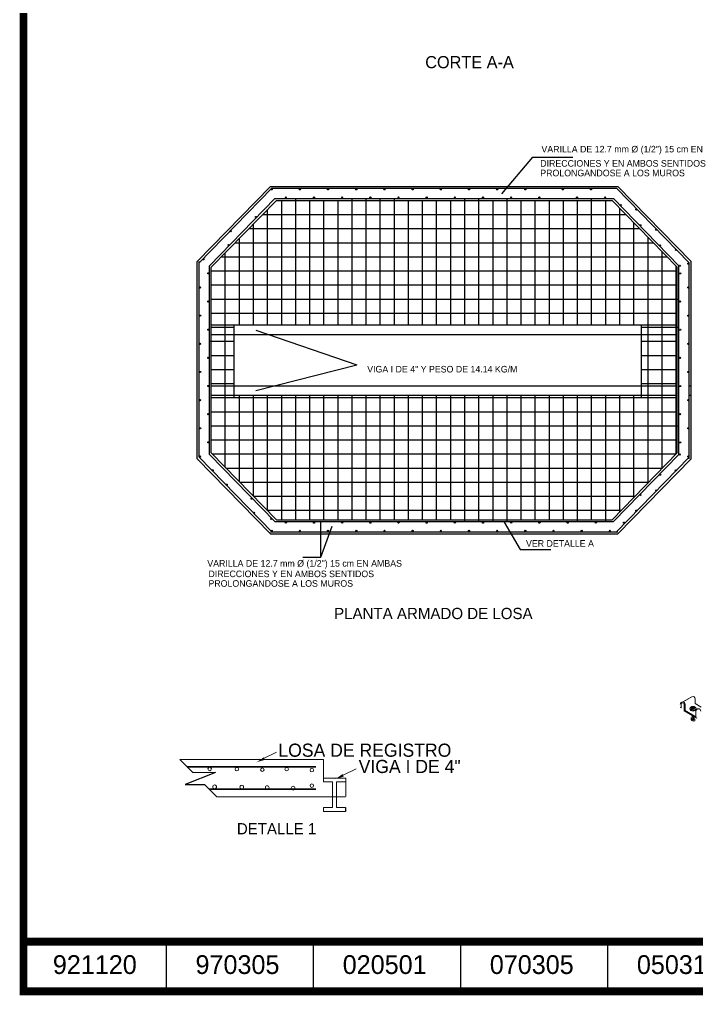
# Model space of a CAD drawing. Header units: centimetres. Extents: x 899 to 9389, y -5819 to 1299.
# Drawn here: x 3101 to 3821, y -4000 to -2961 of the extents above; entities that cross this region are included whole.
import ezdxf
from ezdxf.enums import TextEntityAlignment as Align

# ---------------------------------------------------------------- set-up
doc = ezdxf.new("R2010")
doc.units = ezdxf.units.CM
doc.header["$LTSCALE"] = 10
doc.header["$MEASUREMENT"] = 0
doc.layers.get('0').update_dxf_attribs({"linetype": 'CONTINUOUS'})
for name, color, linetype in [('DIM', 7, 'CONTINUOUS'), ('MARCO', 7, 'CONTINUOUS'), ('REGISTRO', 1, 'CONTINUOUS'), ('TEXTOS', 7, 'CONTINUOUS'), ('VARILLAS', 30, 'CONTINUOUS')]:
    doc.layers.add(name, color=color, linetype=linetype)
doc.layers.add('VIGAS', color=7, linetype='CONTINUOUS', true_color=0x53dfa5)
doc.styles.get("Standard").update_dxf_attribs({"font": ''})
doc.styles.add('Zurich', font='')
doc.styles.get('Standard').set_extended_font_data('Zurich Ex BT')
doc.styles.get('Zurich').set_extended_font_data('Zurich Ex BT')
doc.dimstyles.get("Standard").update_dxf_attribs({"dimtxt": 9, "dimasz": 2, "dimexe": 2, "dimexo": 2, "dimgap": 0.09, "dimtad": 0, "dimtih": 1, "dimtoh": 1, "dimzin": 0, "dimdsep": 46, "dimtxsty": 'Standard', "dimcen": 0.09, "dimadec": 0, "dimazin": 0, "dimtfac": 1, "dimtofl": 0, "dimtmove": 0, "dimatfit": 3, "dimfxl": 0, "dimtolj": 1, "dimtzin": 0, "dimarcsym": 0})

# ---------------------------------------------------------------- blocks, each defined once
blk = doc.blocks.new('Marco-Reg')
at = {"layer": 'MARCO', "linetype": 'Continuous'}
for p, q in [((3256.7, -3942.9), (3256.7, -3995.8)), ((3413.3, -3942.9), (3413.3, -3995.8)), ((3569.9, -3942.9), (3569.9, -3995.8)), ((3726.6, -3942.9), (3726.6, -3995.8))]:
    blk.add_line(p, q, dxfattribs=at)
at = {"layer": 'MARCO', "linetype": 'Continuous', "const_width": 8.49}
blk.add_lwpolyline([(6379.1, -3995.8), (6379.1, -1877.2), (3104.8, -1877.2), (3104.8, -3995.8)], close=True, dxfattribs=at)
blk.add_lwpolyline([(5611.6, -3942.9), (3104.8, -3942.9)], dxfattribs=at)
at = {"layer": 'TEXTOS'}
for s, p in [('921120', (3180.7, -3977.2)), ('970305', (3332.6, -3977.2)), ('020501', (3489.3, -3977.2)), ('070305', (3645.9, -3977.2)), ('050311', (3802.5, -3977.2))]:
    blk.add_text(s, height=20.02, dxfattribs=at).set_placement(p, align=Align.CENTER)

msp = doc.modelspace()

# ---------------------------------------------------------------- linework, layer by layer
at = {"color": 7, "lineweight": 5}
for p, q in [((3806.649, -3687.471), (3816.369, -3681.859)), ((3807.126, -3687.195), (3816.369, -3681.859)), ((3826.291, -3692.916), (3819.986, -3689.276)), ((3804.957, -3693.868), (3804.08, -3693.362)), ((3821.624, -3704.762), (3808.34, -3697.093)), ((3820.747, -3703.243), (3809.218, -3696.587))]:
    msp.add_line(p, q, dxfattribs=at)
at = {"lineweight": 5}
for p, q in [((3819.986, -3689.276), (3819.986, -3684.143)), ((3804.957, -3693.868), (3804.957, -3689.978)), ((3808.34, -3697.093), (3808.34, -3689.978)), ((3809.218, -3696.587), (3809.218, -3689.978)), ((3815.45, -3693.325), (3816.587, -3692.756)), ((3815.45, -3694.829), (3815.45, -3693.325)), ((3815.45, -3693.325), (3816.202, -3694.453)), ((3815.45, -3694.829), (3816.202, -3695.957)), ((3816.202, -3695.957), (3816.202, -3694.453)), ((3816.202, -3694.453), (3817.831, -3695.079)), ((3816.202, -3695.957), (3817.831, -3696.583)), ((3816.582, -3693.795), (3816.582, -3692.667)), ((3816.582, -3693.795), (3816.582, -3693.854)), ((3817.831, -3695.079), (3819.585, -3694.578)), ((3817.831, -3696.583), (3817.831, -3695.079)), ((3817.831, -3696.583), (3819.585, -3696.082)), ((3818.078, -3693.982), (3818.078, -3692.854)), ((3818.078, -3693.021), (3818.745, -3693.177)), ((3818.745, -3693.177), (3819.585, -3694.578)), ((3819.585, -3696.082), (3819.585, -3694.578)), ((3820.747, -3703.243), (3820.747, -3697.141)), ((3815.45, -3704.713), (3816.587, -3704.145)), ((3815.45, -3706.217), (3815.45, -3704.713)), ((3815.45, -3704.713), (3816.202, -3705.841)), ((3815.45, -3706.217), (3816.202, -3707.345)), ((3816.202, -3707.345), (3816.202, -3705.841)), ((3816.202, -3705.841), (3817.831, -3706.468)), ((3816.202, -3707.345), (3817.831, -3707.972)), ((3816.582, -3701.851), (3816.582, -3705.242)), ((3816.582, -3705.184), (3816.582, -3704.056)), ((3817.831, -3706.468), (3819.585, -3705.966)), ((3817.831, -3707.972), (3817.831, -3706.468)), ((3817.831, -3707.972), (3819.585, -3707.47)), ((3818.078, -3702.715), (3818.078, -3705.371)), ((3818.078, -3705.371), (3818.078, -3704.243)), ((3818.078, -3704.409), (3818.745, -3704.566)), ((3818.745, -3704.566), (3819.585, -3705.966)), ((3819.585, -3707.47), (3819.585, -3705.966)), ((3360.412, -3747.771), (3374.254, -3741.106)), ((3424.287, -3748.672), (3271.305, -3748.672)), ((3445.113, -3765.589), (3459.072, -3758.868))]:
    msp.add_line(p, q, dxfattribs=at)
msp.add_line((3285.396, -3762.762), (3285.163, -3762.762))
for centre, radius, start, end in [((3806.649, -3690.041), 2.57, 1.397181, 178.602819), ((3806.649, -3690.041), 1.693, 2.121096, 177.878904), ((3817.417, -3684.206), 2.57, 1.397181, 114.061192), ((3823.316, -3697.204), 2.57, 1.397181, 178.602819)]:
    msp.add_arc(centre, radius, start, end, dxfattribs=at)
for centre, major_axis, ratio in [((3817.643, -3694.703), (-3.321, 0), 0.73584906), ((3817.33, -3692.761), (-0.748, 0.094), 0.55755948)]:
    msp.add_ellipse(centre, major_axis=major_axis, ratio=ratio, dxfattribs=at)
for centre, major_axis, ratio, start_param, end_param in [((3817.33, -3692.918), (-0.748, 0.094), 0.55755948, 0, 3.28075749), ((3817.33, -3693.124), (-0.748, 0.094), 0.55755948, 0, 3.28075749), ((3817.33, -3693.33), (-0.748, 0.094), 0.55755948, 0, 3.28075749), ((3817.33, -3693.536), (-0.748, 0.094), 0.55755948, 0, 3.28075749), ((3817.33, -3693.742), (-0.748, 0.094), 0.55755948, 0, 3.28075749), ((3817.33, -3693.742), (-0.748, 0.094), 0.55755948, 0, 3.28075749), ((3817.33, -3693.889), (-0.748, 0.094), 0.55755948, 0, 3.28075749), ((3817.33, -3705.277), (-0.748, 0.094), 0.55755948, 0, 3.28075749), ((3817.396, -3703.043), (0.768, 0.495), 0.58332524, 2.91134552, 5.33403142), ((3817.396, -3703.162), (0.768, 0.495), 0.58332524, 2.91134552, 5.33403142), ((3817.396, -3703.299), (0.768, 0.495), 0.58332524, 2.91134552, 5.33403142), ((3817.396, -3703.419), (0.768, 0.495), 0.58332524, 2.91134552, 5.33403142)]:
    msp.add_ellipse(centre, major_axis=major_axis, ratio=ratio, start_param=start_param, end_param=end_param, dxfattribs=at)
for points in [[(3361.81, -3749.103), (3360.52, -3746.424), (3353.129, -3751.633)], [(3445.757, -3766.928), (3444.468, -3764.25), (3437.077, -3769.458)]]:
    msp.add_solid(points, dxfattribs=at)
at = {"layer": 'REGISTRO'}
for p, q in [((3289.662, -3218.394), (3367.662, -3138.394)), ((3367.662, -3138.394), (3737.662, -3138.394)), ((3815.662, -3218.394), (3737.662, -3138.394)), ((3304.662, -3224.496), (3373.987, -3153.394)), ((3373.987, -3153.394), (3731.338, -3153.394)), ((3800.662, -3224.496), (3731.338, -3153.394)), ((3289.662, -3428.394), (3289.662, -3218.394)), ((3815.662, -3428.394), (3815.662, -3218.394)), ((3304.662, -3422.292), (3304.662, -3224.496)), ((3799.662, -3423.317), (3799.662, -3223.471)), ((3800.662, -3422.292), (3800.662, -3224.496)), ((3289.662, -3428.394), (3367.662, -3508.394)), ((3304.662, -3422.292), (3373.987, -3493.394)), ((3800.662, -3422.292), (3731.338, -3493.394)), ((3815.662, -3428.394), (3737.662, -3508.394)), ((3373.987, -3493.394), (3731.338, -3493.394)), ((3367.662, -3508.394), (3737.662, -3508.394)), ((3271.305, -3748.672), (3285.163, -3762.762)), ((3309.375, -3762.762), (3276.737, -3775.42)), ((3276.737, -3775.42), (3297.611, -3775.42)), ((3297.611, -3775.42), (3310.643, -3788.672))]:
    msp.add_line(p, q, dxfattribs=at)
at = {"layer": 'REGISTRO', "lineweight": 5}
for p, q in [((3271.305, -3748.672), (3424.287, -3748.672)), ((3424.287, -3748.672), (3424.287, -3772.474)), ((3285.396, -3762.762), (3309.375, -3762.762)), ((3448.09, -3788.18), (3448.09, -3768.507)), ((3310.643, -3788.672), (3447.758, -3788.672))]:
    msp.add_line(p, q, dxfattribs=at)
at = {"layer": 'TEXTOS', "lineweight": 5}
msp.add_line((3629.283, -3151.483), (3632.807, -3151.483), dxfattribs=at)
at = {"layer": 'TEXTOS'}
for p, q in [((3304.662, -3285.894), (3800.662, -3285.894)), ((3328.634, -3285.894), (3328.634, -3363.394)), ((3762.281, -3285.894), (3762.281, -3363.394)), ((3304.662, -3296.054), (3799.662, -3296.054)), ((3304.662, -3350.734), (3799.662, -3350.734)), ((3813.662, -3350.734), (3815.662, -3350.734)), ((3304.662, -3360.894), (3799.662, -3360.894)), ((3813.662, -3360.894), (3815.662, -3360.894))]:
    msp.add_line(p, q, dxfattribs=at)
at = {"layer": 'VARILLAS'}
for p, q in [((3291.662, -3219.924), (3369.204, -3140.394)), ((3369.204, -3140.394), (3736.121, -3140.394)), ((3813.662, -3219.924), (3736.121, -3140.394)), ((3302.662, -3222.966), (3372.446, -3151.394)), ((3372.446, -3151.394), (3732.879, -3151.394)), ((3379.662, -3285.894), (3379.662, -3153.394)), ((3394.662, -3285.894), (3394.662, -3151.394)), ((3409.662, -3258.394), (3409.662, -3153.394)), ((3424.662, -3258.394), (3424.662, -3153.394)), ((3439.662, -3258.394), (3439.662, -3153.394)), ((3454.662, -3285.894), (3454.662, -3151.394)), ((3454.662, -3285.894), (3454.662, -3151.394)), ((3469.662, -3285.894), (3469.662, -3151.394)), ((3484.662, -3285.894), (3484.662, -3151.394)), ((3499.662, -3285.894), (3499.662, -3151.394)), ((3514.662, -3285.894), (3514.662, -3153.394)), ((3529.662, -3285.894), (3529.662, -3153.394)), ((3544.662, -3285.894), (3544.662, -3153.394)), ((3559.662, -3285.894), (3559.662, -3153.394)), ((3574.662, -3285.894), (3574.662, -3151.394)), ((3589.662, -3285.894), (3589.662, -3151.394)), ((3604.662, -3285.894), (3604.662, -3153.394)), ((3619.662, -3285.894), (3619.662, -3151.394)), ((3634.662, -3285.894), (3634.662, -3153.394)), ((3649.662, -3285.894), (3649.662, -3153.394)), ((3664.662, -3285.894), (3664.662, -3153.394)), ((3679.662, -3285.894), (3679.662, -3153.394)), ((3694.662, -3285.894), (3694.662, -3153.394)), ((3709.662, -3285.894), (3709.662, -3151.394)), ((3724.662, -3285.894), (3724.662, -3153.394)), ((3802.662, -3222.966), (3732.879, -3151.394)), ((3359.362, -3168.394), (3745.963, -3168.394)), ((3364.662, -3285.894), (3364.662, -3162.958)), ((3739.662, -3285.894), (3739.662, -3161.932)), ((3349.662, -3285.894), (3349.662, -3178.343)), ((3754.662, -3285.894), (3754.662, -3177.317)), ((3344.737, -3183.394), (3760.588, -3183.394)), ((3330.112, -3198.394), (3775.213, -3198.394)), ((3334.662, -3285.894), (3334.662, -3193.727)), ((3769.662, -3454.087), (3769.662, -3192.701)), ((3319.662, -3437.676), (3319.662, -3209.112)), ((3784.662, -3438.702), (3784.662, -3208.086)), ((3291.662, -3426.864), (3291.662, -3218.394)), ((3315.487, -3213.394), (3395.274, -3213.394)), ((3394.662, -3213.394), (3789.838, -3213.394)), ((3813.662, -3428.394), (3813.662, -3219.924)), ((3302.662, -3423.822), (3302.662, -3222.966)), ((3304.662, -3228.394), (3395.274, -3228.394)), ((3394.662, -3228.394), (3800.662, -3228.394)), ((3802.662, -3423.822), (3802.662, -3222.966)), ((3304.662, -3243.394), (3395.274, -3243.394)), ((3394.662, -3243.394), (3800.662, -3243.394)), ((3409.662, -3285.894), (3409.662, -3251.662)), ((3424.662, -3285.894), (3424.662, -3251.662)), ((3439.662, -3285.894), (3439.662, -3251.662)), ((3304.662, -3258.394), (3802.662, -3258.394)), ((3304.662, -3273.394), (3800.662, -3273.394)), ((3304.662, -3288.394), (3328.634, -3288.394)), ((3762.281, -3288.394), (3802.662, -3288.394)), ((3302.662, -3303.394), (3328.634, -3303.394)), ((3762.281, -3303.394), (3799.662, -3303.394)), ((3304.662, -3318.394), (3328.634, -3318.394)), ((3762.281, -3318.394), (3799.662, -3318.394)), ((3304.662, -3333.394), (3328.634, -3333.394)), ((3762.281, -3333.394), (3799.662, -3333.394)), ((3304.662, -3348.394), (3328.634, -3348.394)), ((3762.281, -3348.394), (3799.662, -3348.394)), ((3304.662, -3363.394), (3799.662, -3363.394)), ((3334.662, -3453.061), (3334.662, -3360.894)), ((3349.662, -3468.446), (3349.662, -3360.894)), ((3364.662, -3483.83), (3364.662, -3360.894)), ((3379.662, -3493.394), (3379.662, -3360.894)), ((3394.662, -3493.394), (3394.662, -3360.894)), ((3409.662, -3493.394), (3409.662, -3360.894)), ((3424.662, -3493.394), (3424.662, -3360.894)), ((3439.662, -3493.394), (3439.662, -3360.894)), ((3454.662, -3493.394), (3454.662, -3360.894)), ((3454.662, -3493.394), (3454.662, -3360.894)), ((3469.662, -3493.394), (3469.662, -3360.894)), ((3484.662, -3493.394), (3484.662, -3360.894)), ((3499.662, -3493.394), (3499.662, -3360.894)), ((3514.662, -3493.394), (3514.662, -3360.894)), ((3529.662, -3493.394), (3529.662, -3360.894)), ((3544.662, -3493.394), (3544.662, -3360.894)), ((3559.662, -3493.394), (3559.662, -3360.894)), ((3574.662, -3495.394), (3574.662, -3360.894)), ((3589.662, -3495.394), (3589.662, -3360.894)), ((3604.662, -3495.394), (3604.662, -3360.894)), ((3619.662, -3495.394), (3619.662, -3360.894)), ((3634.662, -3493.394), (3634.662, -3360.894)), ((3649.662, -3493.394), (3649.662, -3360.894)), ((3664.662, -3493.394), (3664.662, -3360.894)), ((3679.662, -3493.394), (3679.662, -3360.894)), ((3694.662, -3495.394), (3694.662, -3360.894)), ((3709.662, -3493.394), (3709.662, -3360.894)), ((3724.662, -3495.394), (3724.662, -3360.894)), ((3739.662, -3484.856), (3739.662, -3360.894)), ((3754.662, -3469.471), (3754.662, -3360.894)), ((3304.662, -3378.394), (3799.662, -3378.394)), ((3304.662, -3393.394), (3802.662, -3393.394)), ((3304.662, -3408.394), (3799.662, -3408.394)), ((3291.662, -3426.864), (3369.452, -3506.649)), ((3302.662, -3423.822), (3372.446, -3495.394)), ((3305.737, -3423.394), (3799.588, -3423.394)), ((3802.662, -3423.822), (3732.879, -3495.394)), ((3813.662, -3426.864), (3735.872, -3506.649)), ((3320.362, -3438.394), (3784.963, -3438.394)), ((3334.987, -3453.394), (3770.338, -3453.394)), ((3349.612, -3468.394), (3755.713, -3468.394)), ((3364.237, -3483.394), (3741.088, -3483.394)), ((3372.446, -3495.394), (3732.879, -3495.394)), ((3367.907, -3506.394), (3737.662, -3506.394))]:
    msp.add_line(p, q, dxfattribs=at)
at = {"layer": 'VARILLAS', "lineweight": 5}
for p, q in [((3278.977, -3756.344), (3416.109, -3756.344)), ((3279.501, -3756.868), (3416.109, -3756.868)), ((3302.779, -3780.146), (3416.109, -3780.146)), ((3303.303, -3780.67), (3416.109, -3780.67))]:
    msp.add_line(p, q, dxfattribs=at)
at = {"layer": 'VARILLAS'}
for centre in [(3369.047, -3141.576), (3369.047, -3141.576), (3369.047, -3141.576), (3369.047, -3141.576), (3399.047, -3141.576), (3399.047, -3141.576), (3429.047, -3141.576), (3429.047, -3141.576), (3459.047, -3141.576), (3459.047, -3141.576), (3489.047, -3141.576), (3489.047, -3141.576), (3519.047, -3141.576), (3519.047, -3141.576), (3549.047, -3141.576), (3549.047, -3141.576), (3579.047, -3141.576), (3579.047, -3141.576), (3609.047, -3141.576), (3609.047, -3141.576), (3639.047, -3141.576), (3639.047, -3141.576), (3679.047, -3141.576), (3679.047, -3141.576), (3709.047, -3141.576), (3709.047, -3141.576), (3384.047, -3150.267), (3384.047, -3150.267), (3414.047, -3150.267), (3414.047, -3150.267), (3444.047, -3150.267), (3444.047, -3150.267), (3474.047, -3150.267), (3474.047, -3150.267), (3504.047, -3150.267), (3504.047, -3150.267), (3534.047, -3150.267), (3534.047, -3150.267), (3564.047, -3150.267), (3564.047, -3150.267), (3594.047, -3150.267), (3594.047, -3150.267), (3624.047, -3150.267), (3624.047, -3150.267), (3654.047, -3150.267), (3654.047, -3150.267), (3694.047, -3150.267), (3694.047, -3150.267), (3724.047, -3150.267), (3724.047, -3150.267), (3740.665, -3158.397), (3740.665, -3158.397), (3757.329, -3163.06), (3757.329, -3163.06), (3352.335, -3171.044), (3352.335, -3171.044), (3761.62, -3179.866), (3761.62, -3179.866), (3325.604, -3186.033), (3325.604, -3186.033), (3778.278, -3184.534), (3778.278, -3184.534), (3323.129, -3201.04), (3323.129, -3201.04), (3782.612, -3201.298), (3782.612, -3201.298), (3799.322, -3205.915), (3799.322, -3205.915), (3296.398, -3216.029), (3296.398, -3216.029), (3812.626, -3220.756), (3812.626, -3220.756), (3301.503, -3231.029), (3301.503, -3231.029), (3803.472, -3222.859), (3803.472, -3222.859), (3803.934, -3231.029), (3803.934, -3231.029), (3292.811, -3246.029), (3292.811, -3246.029), (3812.626, -3246.029), (3812.626, -3246.029), (3301.503, -3261.029), (3301.503, -3261.029), (3803.934, -3261.029), (3803.934, -3261.029), (3292.811, -3276.029), (3292.811, -3276.029), (3812.626, -3276.029), (3812.626, -3276.029), (3301.503, -3291.029), (3301.503, -3291.029), (3803.934, -3291.029), (3803.934, -3291.029), (3292.811, -3306.029), (3292.811, -3306.029), (3812.626, -3306.029), (3812.626, -3306.029), (3301.503, -3321.029), (3301.503, -3321.029), (3803.934, -3321.029), (3803.934, -3321.029), (3292.811, -3336.029), (3292.811, -3336.029), (3812.626, -3336.029), (3812.626, -3336.029), (3301.503, -3351.029), (3301.503, -3351.029), (3803.934, -3351.029), (3803.934, -3351.029), (3292.811, -3366.029), (3292.811, -3366.029), (3812.626, -3366.029), (3812.626, -3366.029), (3301.503, -3381.029), (3301.503, -3381.029), (3803.934, -3381.029), (3803.934, -3381.029), (3292.811, -3396.029), (3292.811, -3396.029), (3812.626, -3396.029), (3812.626, -3396.029), (3301.503, -3411.029), (3301.503, -3411.029), (3803.934, -3411.029), (3803.934, -3411.029), (3292.811, -3426.029), (3292.811, -3426.029), (3803.472, -3423.926), (3803.472, -3423.926), (3812.626, -3426.029), (3812.626, -3426.029), (3306.114, -3440.871), (3306.114, -3440.871), (3799.322, -3440.871), (3799.322, -3440.871), (3782.612, -3445.487), (3782.612, -3445.487), (3321.049, -3456.076), (3321.049, -3456.076), (3347.779, -3471.005), (3347.779, -3471.005), (3761.62, -3466.919), (3761.62, -3466.919), (3778.278, -3462.252), (3778.278, -3462.252), (3350.318, -3486.034), (3350.318, -3486.034), (3368.475, -3492.427), (3368.475, -3492.427), (3757.329, -3483.725), (3757.329, -3483.725), (3384.047, -3496.518), (3384.047, -3496.518), (3414.047, -3496.518), (3414.047, -3496.518), (3444.047, -3496.518), (3444.047, -3496.518), (3474.047, -3496.518), (3474.047, -3496.518), (3504.047, -3496.518), (3504.047, -3496.518), (3534.047, -3496.518), (3534.047, -3496.518), (3564.047, -3496.518), (3564.047, -3496.518), (3594.047, -3496.518), (3594.047, -3496.518), (3624.047, -3496.518), (3624.047, -3496.518), (3654.047, -3496.518), (3654.047, -3496.518), (3684.047, -3496.518), (3684.047, -3496.518), (3714.047, -3496.518), (3714.047, -3496.518), (3744.047, -3496.518), (3744.047, -3496.518), (3369.047, -3505.209), (3369.047, -3505.209), (3399.047, -3505.209), (3399.047, -3505.209), (3429.047, -3505.209), (3429.047, -3505.209), (3459.047, -3505.209), (3459.047, -3505.209), (3489.047, -3505.209), (3489.047, -3505.209), (3519.047, -3505.209), (3519.047, -3505.209), (3549.047, -3505.209), (3549.047, -3505.209), (3579.047, -3505.209), (3579.047, -3505.209), (3609.047, -3505.209), (3609.047, -3505.209), (3639.047, -3505.209), (3639.047, -3505.209), (3669.047, -3505.209), (3669.047, -3505.209), (3699.047, -3505.209), (3699.047, -3505.209), (3729.047, -3505.209), (3729.047, -3505.209)]:
    msp.add_circle(centre, 0.635, dxfattribs=at)
at = {"layer": 'VARILLAS', "lineweight": 5}
for centre, radius in [((3303.066, -3758.869), 1.873), ((3331.892, -3759.095), 1.873), ((3359.023, -3759.677), 1.873), ((3385.044, -3759.126), 1.873), ((3411.694, -3760.13), 1.873), ((3308.294, -3777.886), 1.985), ((3337.121, -3778.112), 1.985), ((3364.251, -3778.694), 1.985), ((3391.824, -3779.277), 1.985), ((3411.694, -3776.551), 1.873)]:
    msp.add_circle(centre, radius, dxfattribs=at)
at = {"layer": 'VIGAS', "lineweight": 5}
for p, q in [((3424.287, -3768.507), (3448.09, -3768.507)), ((3424.287, -3772.474), (3433.886, -3772.474)), ((3433.886, -3772.474), (3433.886, -3800.063)), ((3438.162, -3772.474), (3438.162, -3800.063)), ((3438.162, -3772.474), (3448.09, -3772.474)), ((3424.287, -3800.063), (3433.886, -3800.063)), ((3424.287, -3800.063), (3424.287, -3804.03)), ((3424.287, -3804.03), (3447.761, -3804.03)), ((3438.162, -3800.063), (3447.761, -3800.063))]:
    msp.add_line(p, q, dxfattribs=at)
at = {"layer": 'VIGAS'}
msp.add_line((3447.761, -3800.063), (3447.761, -3804.03), dxfattribs=at)

# ---------------------------------------------------------------- block references
at = {"layer": 'DIM'}
msp.add_blockref('Marco-Reg', (0, 0), dxfattribs=at)

# ---------------------------------------------------------------- texts
at = {"lineweight": 5, "style": 'Zurich'}
msp.add_text('DETALLE 1', height=11.9653, dxfattribs=at).set_placement((3331.969, -3828.509))
at = {"lineweight": 5, "char_height": 14, "attachment_point": 4, "style": 'Zurich'}
for s, insert in [('LOSA DE REGISTRO', (3376.132, -3738.962)), ('VIGA I DE 4"', (3461.603, -3756.275))]:
    msp.add_mtext(s, dxfattribs=dict(at, insert=insert))
at = {"layer": 'TEXTOS', "lineweight": 5}
for s, height, p in [('CORTE A-A', 12.9534, (3532.486, -3012.556)), ('VARILLA DE 12.7 mm %%C (1/2") 15 cm EN AMBAS ', 7, (3656.233, -3102.235)), ('DIRECCIONES Y EN AMBOS SENTIDOS ', 7, (3654.957, -3117.414)), ('PROLONGANDOSE A LOS MUROS', 7, (3654.957, -3127.642)), ('VIGA I DE 4" Y PESO DE 14.14 KG/M', 7, (3470.733, -3336.579)), ('VARILLA DE 12.7 mm %%C (1/2") 15 cm EN AMBAS ', 7, (3300.466, -3543.392)), ('DIRECCIONES Y EN AMBOS SENTIDOS ', 7, (3301.698, -3554.569)), ('PROLONGANDOSE A LOS MUROS', 7, (3301.698, -3564.797)), ('PLANTA ARMADO DE LOSA', 12, (3435.462, -3599.254))]:
    msp.add_text(s, height=height, dxfattribs=at).set_placement(p)
msp.add_text('VER DETALLE A', height=7, dxfattribs=at).set_placement((3639.767, -3518.646), align=Align.MIDDLE_LEFT)

# ---------------------------------------------------------------- leaders
at = {"layer": 'TEXTOS'}
for points in [[(3614.003, -3146.314), (3646.989, -3107.454), (3689.463, -3107.454)], [(3352.033, -3291.391), (3459.535, -3328.564)], [(3352.033, -3355.69), (3459.535, -3328.564)], [(3420.868, -3496.074), (3420.868, -3533.717), (3402.236, -3533.717)], [(3433.061, -3500.677), (3420.868, -3533.717)], [(3616.503, -3496.074), (3633.637, -3525.219), (3666.152, -3525.219)]]:
    msp.add_leader(points, dimstyle='Standard', override={"dimgap": 0.09, "dimtad": 0}, dxfattribs=at)

doc.saveas('drawing.dxf')
